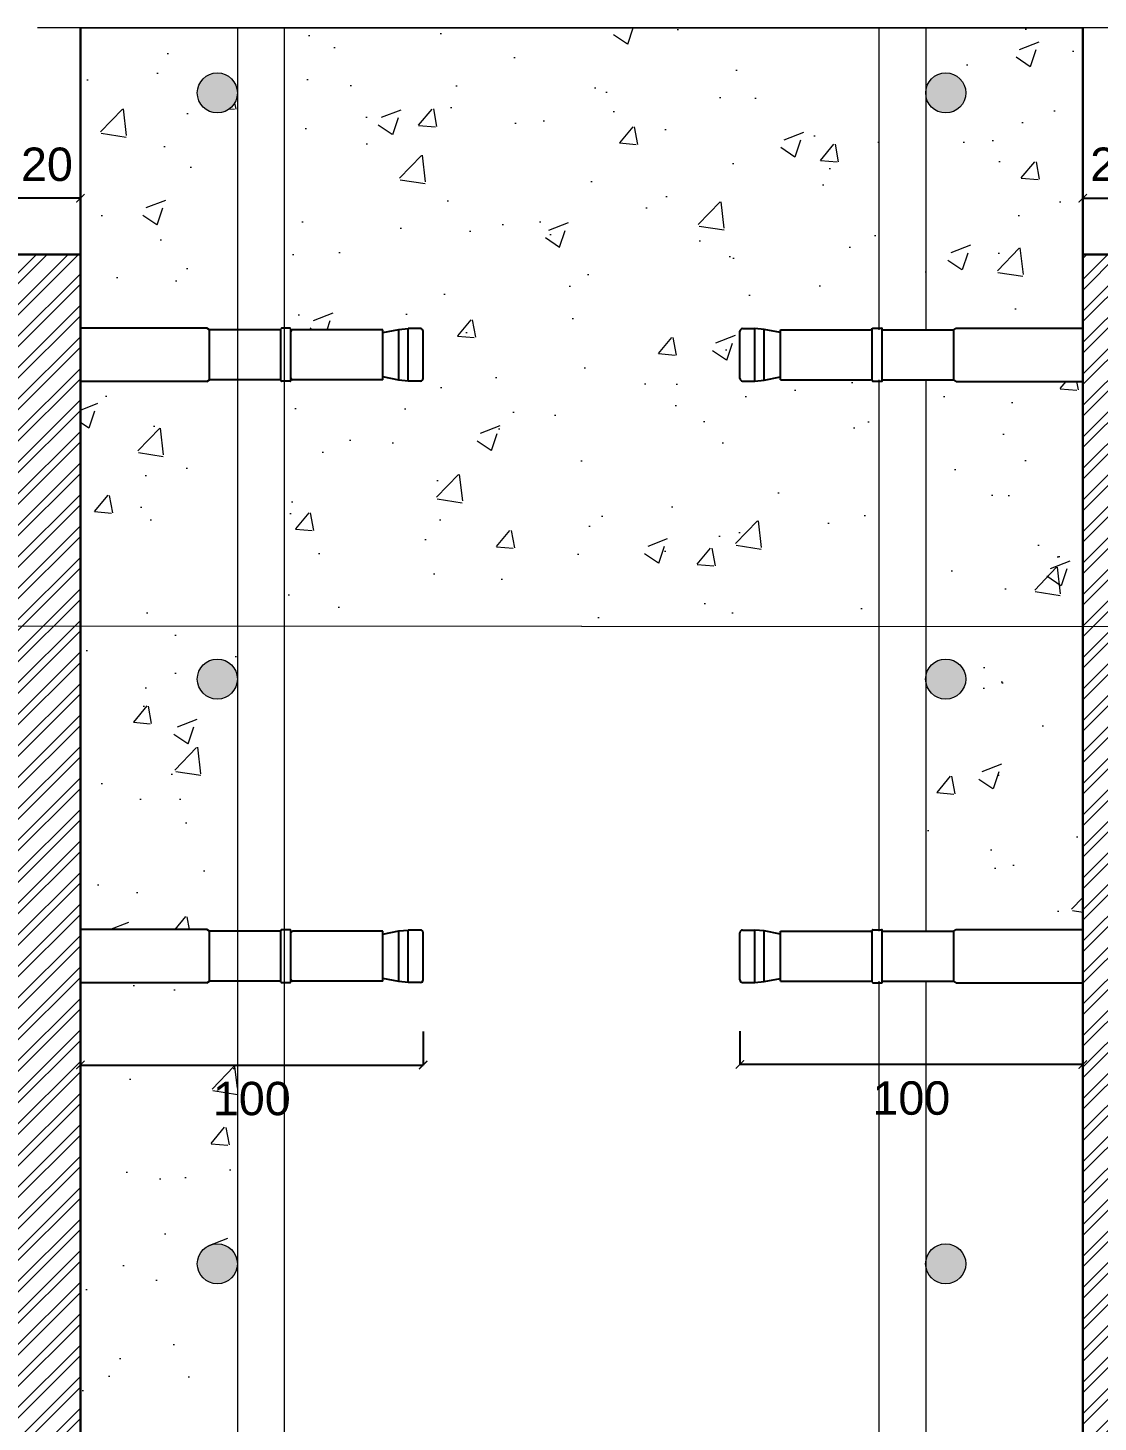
# Model space of a CAD drawing. Header units: millimetres. Extents: x 1415 to 3549, y 2194 to 4677.
# Drawn here: x 1789.0121 to 1789.3324, y 2312.8572 to 2313.2745 of the extents above; entities that cross this region are included whole.
import ezdxf

# ---------------------------------------------------------------- set-up
doc = ezdxf.new("R2010")
doc.units = ezdxf.units.MM
for name, pattern in [('ACAD_ISO02W100', [15, 12, -3]), ('DASHDOT', [1, 0.5, -0.25, 0, -0.25]), ('phl_center', [0.75, 0.4, -0.35]), ('phl_thick', [0])]:
    doc.linetypes.add(name, pattern=pattern)
doc.layers.get('0').update_dxf_attribs({"plot": 0})
for name, color, linetype, lineweight in [('armature longitudinali', 5, 'Continuous', 9), ('Layer4', 7, 'Continuous', 15), ('quote', 252, 'Continuous', 5), ('Setti', 5, 'Continuous', 30), ('sezionato particolari', 7, 'Continuous', 30), ('sezione', 18, 'ACAD_ISO02W100', 20)]:
    doc.layers.add(name, color=color, linetype=linetype, lineweight=lineweight)
doc.layers.add('projection', color=7, linetype='Continuous')
doc.layers.add('retini', color=7, linetype='DASHDOT', lineweight=9, true_color=0x636466)
doc.styles.get("Standard").update_dxf_attribs({"font": 'arial.ttf'})
doc.dimstyles.new('quote acciaio', dxfattribs={"dimtxt": 0.01, "dimasz": 0.0025, "dimexe": 0, "dimexo": 0, "dimgap": 0.005, "dimtad": 2, "dimdec": 0, "dimlfac": 1000, "dimzin": 0, "dimdsep": 46, "dimtxsty": 'Standard', "dimblk": 'ARCHTICK', "dimcen": 0, "dimclre": 252, "dimadec": 0, "dimazin": 0, "dimtfac": 1, "dimtdec": 0, "dimtofl": 0, "dimtmove": 0, "dimatfit": 3, "dimfxl": 0.01, "dimfxlon": 1, "dimtolj": 1, "dimtzin": 0, "dimarcsym": 0})
pattern_1 = [(45, (0, 0), (-0.004714634463561306, 0.004714634463561306), []), (45, (0.003143091, 0), (-0.004714634463561306, 0.004714634463561306), [])]
pattern_2 = [(49.99999999999999, (0, 0), (0.06012094076868132, -0.005259898227838018), [0.0062865, -0.0691515]), (355, (0, 0), (-0.01163032907023988, 0.06304875892888159), [0.0050292, -0.0553213927761]), (100.4514447, (0.005010062310000001, -0.000438323655), (0.04849061153981658, 0.05778885813102438), [0.005342702903999999, -0.05876978071799999]), (46.18420000000002, (0, 0.016764), (0.08945608349440287, -0.01387396821779996), [0.009429749999999997, -0.10372725]), (96.63555760999996, (0.007454667, 0.015607845), (0.07834336423699599, 0.0816506211172481), [0.0080140576362, -0.0881547506928]), (351.1841511700001, (0, 0.016764), (0.07834336424144242, 0.08165062111322577), [0.0075437891331, -0.0829817115336]), (21, (0.008381999999999999, 0.012573), (0.05003274911881372, -0.03374751540173891), [0.0062865, -0.0691515]), (326.0000000000001, (0.008381999999999999, 0.012573), (0.02039466935472354, 0.06078202882036536), [0.0050292, -0.05532119999999999]), (71.45144499999999, (0.012551395758, 0.009760707032999999), (0.07042741836197633, 0.02703451373234873), [0.005342702904, -0.05876967940799999]), (37.50000000000001, (0, 0), (0.0010192390726953, 0.02790316282814053), [0, -0.05465064, 0, -0.05615940000000001, 0, -0.05553075]), (7.499999999999999, (0, 0), (0.0220504886284009, 0.03305958968997944), [0, -0.03201924, 0, -0.05339334, 0, -0.02116455]), (327.5, (-0.01869186, 0), (0.04474489640506756, -0.001890485517582236), [0, -0.020955, 0, -0.0653796, 0, -0.08675369999999999]), (317.5, (-0.02707386, 0), (0.04888262985738596, 0.0083907420409999), [0, -0.0272415, 0, -0.04341876, 0, -0.0616077])]

# ---------------------------------------------------------------- blocks, each defined once
blk = doc.blocks.new('_ArchTick')
at = {"color": 0, "linetype": 'ByBlock', "const_width": 0.15}
blk.add_lwpolyline([(-0.5, -0.5), (0.5, 0.5)], dxfattribs=at)
blk = doc.blocks.new('*D854')
at = {"layer": 'Defpoints', "color": 0, "transparency": 16777216}
for p in [(1789.327792737393, 2312.991843456549), (1789.225192739393, 2312.98877035568), (1789.225192739393, 2312.96422125316)]:
    blk.add_point(p, dxfattribs=at)
at = {"layer": 'quote', "color": 252, "lineweight": -2, "transparency": 16777216}
for p, q in [((1789.225192739393, 2312.97422125316), (1789.225192739393, 2312.96422125316)), ((1789.327792737393, 2312.97422125316), (1789.327792737393, 2312.96422125316))]:
    blk.add_line(p, q, dxfattribs=at)
at = {"layer": 'quote', "color": 0, "linetype": 'Continuous', "lineweight": -2, "transparency": 16777216}
blk.add_line((1789.327792737393, 2312.96422125316), (1789.225192739393, 2312.96422125316), dxfattribs=at)
at = {"layer": 'quote', "color": 0, "lineweight": -2, "transparency": 16777216, "xscale": 0.0025, "yscale": 0.0025, "zscale": 0.0025, "rotation": 180}
blk.add_blockref('_ArchTick', (1789.225192739393, 2312.96422125316), dxfattribs=at)
at = {"layer": 'quote', "color": 0, "lineweight": -2, "transparency": 16777216, "xscale": 0.0025, "yscale": 0.0025, "zscale": 0.0025}
blk.add_blockref('_ArchTick', (1789.327792737393, 2312.96422125316), dxfattribs=at)
at = {"layer": 'quote', "color": 0, "transparency": 16777216, "insert": (1789.276492738393, 2312.954115523283), "char_height": 0.01, "attachment_point": 5}
blk.add_mtext('\\A1;100', dxfattribs=at)
blk = doc.blocks.new('*D910')
at = {"layer": 'Defpoints', "color": 0, "transparency": 16777216}
for p in [(1789.027792737394, 2312.98862035568), (1789.130392735394, 2312.98877035568), (1789.130392735394, 2312.96407125316)]:
    blk.add_point(p, dxfattribs=at)
at = {"layer": 'quote', "color": 252, "lineweight": -2, "transparency": 16777216}
for p, q in [((1789.027792737394, 2312.97407125316), (1789.027792737394, 2312.96407125316)), ((1789.130392735394, 2312.97407125316), (1789.130392735394, 2312.96407125316))]:
    blk.add_line(p, q, dxfattribs=at)
at = {"layer": 'quote', "color": 0, "linetype": 'Continuous', "lineweight": -2, "transparency": 16777216}
blk.add_line((1789.027792737394, 2312.96407125316), (1789.130392735394, 2312.96407125316), dxfattribs=at)
at = {"layer": 'quote', "color": 0, "lineweight": -2, "transparency": 16777216, "xscale": 0.0025, "yscale": 0.0025, "zscale": 0.0025, "rotation": 180}
blk.add_blockref('_ArchTick', (1789.027792737394, 2312.96407125316), dxfattribs=at)
at = {"layer": 'quote', "color": 0, "lineweight": -2, "transparency": 16777216, "xscale": 0.0025, "yscale": 0.0025, "zscale": 0.0025}
blk.add_blockref('_ArchTick', (1789.130392735394, 2312.96407125316), dxfattribs=at)
at = {"layer": 'quote', "color": 0, "transparency": 16777216, "insert": (1789.079092736394, 2312.953965523283), "char_height": 0.01, "attachment_point": 5}
blk.add_mtext('\\A1;100', dxfattribs=at)
blk = doc.blocks.new('*D916')
at = {"layer": 'Defpoints', "color": 0, "transparency": 16777216}
for p in [(1789.347792737393, 2313.223463672784), (1789.327792737393, 2313.206620355681), (1789.347792737393, 2313.206620355681)]:
    blk.add_point(p, dxfattribs=at)
at = {"layer": 'quote', "color": 252, "lineweight": -2, "transparency": 16777216}
for p, q in [((1789.327792737393, 2313.213463672784), (1789.327792737393, 2313.223463672784)), ((1789.347792737393, 2313.213463672784), (1789.347792737393, 2313.223463672784))]:
    blk.add_line(p, q, dxfattribs=at)
at = {"layer": 'quote', "color": 0, "linetype": 'Continuous', "lineweight": -2, "transparency": 16777216}
blk.add_line((1789.327792737393, 2313.223463672784), (1789.347792737393, 2313.223463672784), dxfattribs=at)
at = {"layer": 'quote', "color": 0, "lineweight": -2, "transparency": 16777216, "xscale": 0.0025, "yscale": 0.0025, "zscale": 0.0025, "rotation": 180}
blk.add_blockref('_ArchTick', (1789.327792737393, 2313.223463672784), dxfattribs=at)
at = {"layer": 'quote', "color": 0, "lineweight": -2, "transparency": 16777216, "xscale": 0.0025, "yscale": 0.0025, "zscale": 0.0025}
blk.add_blockref('_ArchTick', (1789.347792737393, 2313.223463672784), dxfattribs=at)
at = {"layer": 'quote', "color": 0, "transparency": 16777216, "insert": (1789.337792737393, 2313.233569402661), "char_height": 0.01, "attachment_point": 5}
blk.add_mtext('\\A1;20', dxfattribs=at)
blk = doc.blocks.new('*D917')
at = {"layer": 'Defpoints', "color": 0, "transparency": 16777216}
for p in [(1789.007792737394, 2313.223463672784), (1789.007792737394, 2313.206620355681), (1789.027792737393, 2313.206620355681)]:
    blk.add_point(p, dxfattribs=at)
at = {"layer": 'quote', "color": 252, "lineweight": -2, "transparency": 16777216}
for p, q in [((1789.007792737394, 2313.213463672784), (1789.007792737394, 2313.223463672784)), ((1789.027792737393, 2313.213463672784), (1789.027792737393, 2313.223463672784))]:
    blk.add_line(p, q, dxfattribs=at)
at = {"layer": 'quote', "color": 0, "linetype": 'Continuous', "lineweight": -2, "transparency": 16777216}
blk.add_line((1789.027792737393, 2313.223463672784), (1789.007792737394, 2313.223463672784), dxfattribs=at)
at = {"layer": 'quote', "color": 0, "lineweight": -2, "transparency": 16777216, "xscale": 0.0025, "yscale": 0.0025, "zscale": 0.0025, "rotation": 180}
blk.add_blockref('_ArchTick', (1789.007792737394, 2313.223463672784), dxfattribs=at)
at = {"layer": 'quote', "color": 0, "lineweight": -2, "transparency": 16777216, "xscale": 0.0025, "yscale": 0.0025, "zscale": 0.0025}
blk.add_blockref('_ArchTick', (1789.027792737393, 2313.223463672784), dxfattribs=at)
at = {"layer": 'quote', "color": 0, "transparency": 16777216, "insert": (1789.017792737393, 2313.233569402661), "char_height": 0.01, "attachment_point": 5}
blk.add_mtext('\\A1;20', dxfattribs=at)

msp = doc.modelspace()

# ---------------------------------------------------------------- hatches: boundary and pattern name
at = {"layer": 'Layer4', "true_color": 0x939598}
h = msp.add_hatch(dxfattribs=at)
h.set_pattern_fill('AR-CONC', color=252, scale=0.00033)
h.set_pattern_definition(pattern_2)
h.paths.add_polyline_path([(1789.225192739393, 2313.183668566836, -0.4148686399465872), (1789.225992737393, 2313.18447035568), (1789.229692739393, 2313.18447035568), (1789.232491773393, 2313.18421725768), (1789.237292737393, 2313.18323933768), (1789.237292737393, 2313.18412035568), (1789.264792737393, 2313.18412035568), (1789.264792737393, 2313.18455755368), (1789.266792737393, 2313.18455755368), (1789.266792737393, 2313.274452244595), (1789.088792737393, 2313.274452244595), (1789.088792737393, 2313.18455755368), (1789.090792737394, 2313.18455755368), (1789.090792737394, 2313.18412035568), (1789.118292737394, 2313.18412035568), (1789.118292737394, 2313.18323933768), (1789.123093701394, 2313.18421725768), (1789.125892735394, 2313.18447035568), (1789.129592737394, 2313.18447035568, -0.4135587880974601), (1789.130392735394, 2313.183672144524), (1789.130392735394, 2313.169572144523, -0.414868639946587), (1789.129592737394, 2313.16877035568), (1789.125892735394, 2313.16877035568), (1789.123093701394, 2313.16902345368), (1789.118292737394, 2313.17000137368), (1789.118292737394, 2313.16912035568), (1789.090792737394, 2313.16912035568), (1789.090792737394, 2313.16868315768), (1789.088792737393, 2313.16868315768), (1789.088792737393, 2313.095318162184), (1789.177792737393, 2313.095374095858), (1789.266792737393, 2313.095318162184), (1789.266792737393, 2313.16868315768), (1789.264792737393, 2313.16868315768), (1789.264792737393, 2313.16912035568), (1789.237292737393, 2313.16912035568), (1789.237292737393, 2313.17000137368), (1789.232491773393, 2313.16902345368), (1789.229692739393, 2313.16877035568), (1789.225992737393, 2313.16877035568, -0.413558788099738), (1789.225192739393, 2313.169568566836)])
h.paths.add_polyline_path([(1789.074792737393, 2313.16912035568), (1789.066392735394, 2313.16912035568), (1789.065642735394, 2313.16862035568), (1789.027792737394, 2313.16862035568), (1789.027792737394, 2313.095279825621), (1789.074792737393, 2313.095309363629)])
h.paths.add_polyline_path([(1789.074778730397, 2313.079572605002, -1), (1789.062778730396, 2313.079572605002, -1), (1789.074778730397, 2313.079572605002), (1789.074779861478, 2313.095309355537), (1789.027792737394, 2313.095279825621), (1789.027792737394, 2313.00462035568), (1789.066392735394, 2313.00462035568), (1789.066392735394, 2313.00412035568), (1789.074792737393, 2313.00412035568)])
h.paths.add_polyline_path([(1789.074792737393, 2313.254982346104, -1), (1789.062792737393, 2313.254982346104, -1), (1789.074792737393, 2313.254982346104), (1789.074792737393, 2313.274452244595), (1789.027792737393, 2313.274452244595), (1789.027792737393, 2313.18462035568), (1789.066392735394, 2313.18462035568), (1789.066392735394, 2313.18412035568), (1789.074792737393, 2313.18412035568)])
h.paths.add_polyline_path([(1789.327792737394, 2313.274452244595), (1789.280792737393, 2313.274452244595), (1789.280792737393, 2313.254982346104, -1), (1789.292792737394, 2313.254982346104, -1), (1789.280792737393, 2313.254982346104), (1789.280792737393, 2313.18412035568), (1789.289192739393, 2313.18412035568), (1789.289942739393, 2313.18462035568), (1789.327792737394, 2313.18462035568)])
h.paths.add_polyline_path([(1789.327792737394, 2313.16862035568), (1789.289192739393, 2313.16862035568), (1789.289192739393, 2313.16912035568), (1789.280792737393, 2313.16912035568), (1789.280792737393, 2313.095309363629), (1789.327792737394, 2313.095279825621)])
h.paths.add_polyline_path([(1789.327792737394, 2313.095279825621), (1789.280792737393, 2313.095309363629), (1789.280792737393, 2313.079162863911, -1.034769129632855), (1789.292778730397, 2313.079572605002, -0.9663991429226432), (1789.280792737393, 2313.079162863911), (1789.280792737393, 2313.00412035568), (1789.289192739393, 2313.00412035568), (1789.289942739393, 2313.00462035568), (1789.327792737394, 2313.00462035568)])
h = msp.add_hatch(dxfattribs=at)
h.set_pattern_fill('AR-CONC', color=252, scale=0.00033)
h.set_pattern_definition(pattern_2)
h.paths.add_polyline_path([(1789.074792737393, 2312.80912035568), (1789.066392735394, 2312.80912035568), (1789.065642735394, 2312.80862035568), (1789.027792737394, 2312.80862035568), (1789.027792737394, 2312.786620355681), (1789.027792737393, 2312.718788466766), (1789.074792737393, 2312.718788466766), (1789.074792737393, 2312.729572605003, -1), (1789.062792737393, 2312.729572605003, -1), (1789.074792737393, 2312.729572605003)])
h.paths.add_polyline_path([(1789.074778730397, 2312.904572605003, -1), (1789.062778730396, 2312.904572605003, -1), (1789.074778730397, 2312.904572605003), (1789.074781932141, 2312.98912035568), (1789.066392735394, 2312.98912035568), (1789.065642735394, 2312.98862035568), (1789.027792737394, 2312.98862035568), (1789.027792737394, 2312.82462035568), (1789.066392735394, 2312.82462035568), (1789.066392735394, 2312.82412035568), (1789.074792737393, 2312.82412035568)])
h.paths.add_polyline_path([(1789.327792737393, 2312.80862035568), (1789.289192739393, 2312.80862035568), (1789.289192739393, 2312.80912035568), (1789.280792737393, 2312.80912035568), (1789.280792737393, 2312.729572605003, -1), (1789.292792737394, 2312.729572605003, -1), (1789.280792737393, 2312.729572605003), (1789.280792737393, 2312.718788466766), (1789.327792737393, 2312.718788466766)])
h.paths.add_polyline_path([(1789.064512245261, 2312.943590352751), (1789.092820567226, 2312.943590352751), (1789.092820567226, 2312.964197446885), (1789.064512245261, 2312.964197446885)], flags=9)
at = {"layer": 'quote', "transparency": 33554687}
h = msp.add_hatch(color=256, dxfattribs=at)
h.dxf.hatch_style = 1
h.paths.add_polyline_path([(1789.074792737393, 2313.254982346104, 1), (1789.062792737393, 2313.254982346104, 1)])
h.paths.add_polyline_path([(1789.280792737393, 2313.254982346104, 1), (1789.292792737394, 2313.254982346104, 1)])
h = msp.add_hatch(color=256, dxfattribs=at)
h.dxf.hatch_style = 1
h.paths.add_polyline_path([(1789.074778730397, 2313.079572605002, 1), (1789.062778730396, 2313.079572605002, 1)])
h.paths.add_polyline_path([(1789.280778730397, 2313.079572605002, 1), (1789.292778730397, 2313.079572605002, 1)])
h = msp.add_hatch(color=256, dxfattribs=at)
h.dxf.hatch_style = 1
h.paths.add_polyline_path([(1789.074778730397, 2312.904572605003, 1), (1789.062778730396, 2312.904572605003, 1)])
h.paths.add_polyline_path([(1789.280778730397, 2312.904572605003, 1), (1789.292778730397, 2312.904572605003, 1)])
at = {"layer": 'retini', "true_color": 0x939598}
h = msp.add_hatch(dxfattribs=at)
h.set_pattern_fill('ANSI32', color=252, scale=0.0007)
h.set_pattern_definition(pattern_1)
h.paths.add_polyline_path([(1789.007792737394, 2313.095365032804), (1789.027792737394, 2313.095366029115), (1789.027792737394, 2312.786620355681), (1789.007792737394, 2312.786620355681)])
h.paths.add_polyline_path([(1789.007792737394, 2313.206620355681), (1789.027792737394, 2313.206620355681), (1789.027792737394, 2313.095366029115), (1789.007792737394, 2313.095365032804)])
h = msp.add_hatch(dxfattribs=at)
h.set_pattern_fill('ANSI32', color=252, scale=0.0007)
h.set_pattern_definition(pattern_1)
h.paths.add_polyline_path([(1789.347792737393, 2313.095365032804), (1789.327792737393, 2313.095366029115), (1789.327792737393, 2312.786620355681), (1789.347792737393, 2312.786620355681)])
h.paths.add_polyline_path([(1789.347792737393, 2313.206620355681), (1789.327792737393, 2313.206620355681), (1789.327792737393, 2313.095366029115), (1789.347792737393, 2313.095365032804)])

# ---------------------------------------------------------------- linework, layer by layer
at = {"layer": 'armature longitudinali'}
for points in [[(1789.074792737393, 2313.274452244595), (1789.074792737393, 2312.718788466766)], [(1789.088792737393, 2313.274452244595), (1789.088792737393, 2312.718788466766)], [(1789.266792737393, 2313.274452244595), (1789.266792737393, 2313.18412035568)], [(1789.280792737393, 2313.274452244595), (1789.280792737393, 2313.18412035568)], [(1789.266792737393, 2313.16912035568), (1789.266792737393, 2313.00412035568)], [(1789.280792737393, 2313.16912035568), (1789.280792737393, 2313.00412035568)], [(1789.266792737393, 2312.98912035568), (1789.266792737393, 2312.82412035568)], [(1789.280792737393, 2312.98912035568), (1789.280792737393, 2312.82412035568)]]:
    msp.add_lwpolyline(points, dxfattribs=at)
at = {"layer": 'projection', "color": 7, "linetype": 'phl_thick'}
for p, q in [((1789.065642735394, 2313.18462035568), (1789.027792737394, 2313.18462035568)), ((1789.066392735394, 2313.18412035568), (1789.065642735394, 2313.18462035568)), ((1789.087792737394, 2313.18412035568), (1789.066392735394, 2313.18412035568)), ((1789.066392735394, 2313.16912035568), (1789.066392735394, 2313.18412035568)), ((1789.087792737394, 2313.16888315768), (1789.087792737394, 2313.18435755368)), ((1789.090592740394, 2313.18455755368), (1789.087992734394, 2313.18455755368)), ((1789.090792737394, 2313.16888315768), (1789.090792737394, 2313.18435755368)), ((1789.118292737394, 2313.18412035568), (1789.091292737394, 2313.18412035568)), ((1789.118292737394, 2313.18323933768), (1789.123093701394, 2313.18421725768)), ((1789.118292737394, 2313.17763275868), (1789.118292737394, 2313.18412035568)), ((1789.123093701394, 2313.18421725768), (1789.125892735394, 2313.18447035568)), ((1789.123093701394, 2313.16902345368), (1789.123093701394, 2313.18421725768)), ((1789.123093701394, 2313.16902345368), (1789.123093701394, 2313.18421725768)), ((1789.125892735394, 2313.16877035568), (1789.125892735394, 2313.18447035568)), ((1789.129592740394, 2313.18447035568), (1789.125892735394, 2313.18447035568)), ((1789.125892735394, 2313.16877035568), (1789.125892735394, 2313.18447035568)), ((1789.130392735394, 2313.16957035568), (1789.130392735394, 2313.18367035568)), ((1789.225192739393, 2313.16957035568), (1789.225192739393, 2313.18367035568)), ((1789.225992734393, 2313.18447035568), (1789.229692739393, 2313.18447035568)), ((1789.229692739393, 2313.16877035568), (1789.229692739393, 2313.18447035568)), ((1789.232491773393, 2313.18421725768), (1789.229692739393, 2313.18447035568)), ((1789.229692739393, 2313.16877035568), (1789.229692739393, 2313.18447035568)), ((1789.232491773393, 2313.16902345368), (1789.232491773393, 2313.18421725768)), ((1789.237292737393, 2313.18323933768), (1789.232491773393, 2313.18421725768)), ((1789.232491773393, 2313.16902345368), (1789.232491773393, 2313.18421725768)), ((1789.237292737393, 2313.18412035568), (1789.264292737393, 2313.18412035568)), ((1789.237292737393, 2313.17763275868), (1789.237292737393, 2313.18412035568)), ((1789.264792737393, 2313.16888315768), (1789.264792737393, 2313.18435755368)), ((1789.264992734393, 2313.18455755368), (1789.267592740393, 2313.18455755368)), ((1789.267792737393, 2313.16888315768), (1789.267792737393, 2313.18435755368)), ((1789.267792737393, 2313.18412035568), (1789.289192739393, 2313.18412035568)), ((1789.289192739393, 2313.18412035568), (1789.289942739393, 2313.18462035568)), ((1789.289192739393, 2313.16912035568), (1789.289192739393, 2313.18412035568)), ((1789.289942739393, 2313.18462035568), (1789.327792737393, 2313.18462035568)), ((1789.118292737394, 2313.16912035568), (1789.118292737394, 2313.17763275868)), ((1789.237292737393, 2313.16912035568), (1789.237292737393, 2313.17763275868)), ((1789.065642735394, 2313.16862035568), (1789.027792737394, 2313.16862035568)), ((1789.065642735394, 2313.16862035568), (1789.066392735394, 2313.16912035568)), ((1789.087792737394, 2313.16912035568), (1789.066392735394, 2313.16912035568)), ((1789.090592740394, 2313.16868315768), (1789.087992734394, 2313.16868315768)), ((1789.118292737394, 2313.16912035568), (1789.091292737394, 2313.16912035568)), ((1789.123093701394, 2313.16902345368), (1789.118292737394, 2313.17000137368)), ((1789.125892735394, 2313.16877035568), (1789.123093701394, 2313.16902345368)), ((1789.129592740394, 2313.16877035568), (1789.125892735394, 2313.16877035568)), ((1789.225992734393, 2313.16877035568), (1789.229692739393, 2313.16877035568)), ((1789.229692739393, 2313.16877035568), (1789.232491773393, 2313.16902345368)), ((1789.232491773393, 2313.16902345368), (1789.237292737393, 2313.17000137368)), ((1789.237292737393, 2313.16912035568), (1789.264292737393, 2313.16912035568)), ((1789.264992734393, 2313.16868315768), (1789.267592740393, 2313.16868315768)), ((1789.267792737393, 2313.16912035568), (1789.289192739393, 2313.16912035568)), ((1789.289942739393, 2313.16862035568), (1789.289192739393, 2313.16912035568)), ((1789.289942739393, 2313.16862035568), (1789.327792737393, 2313.16862035568)), ((1789.065642735394, 2313.00462035568), (1789.027792737394, 2313.00462035568)), ((1789.066392735394, 2313.00412035568), (1789.065642735394, 2313.00462035568)), ((1789.066392735394, 2312.98912035568), (1789.066392735394, 2313.00412035568)), ((1789.087792737394, 2313.00412035568), (1789.066392735394, 2313.00412035568)), ((1789.066392735394, 2312.98912035568), (1789.066392735394, 2313.00412035568)), ((1789.087792737394, 2312.98888315768), (1789.087792737394, 2313.00435755368)), ((1789.090592740394, 2313.00455755368), (1789.087992734394, 2313.00455755368)), ((1789.090792737394, 2312.98888315768), (1789.090792737394, 2313.00435755368)), ((1789.118292737394, 2313.00412035568), (1789.091292737394, 2313.00412035568)), ((1789.118292737394, 2313.00323933768), (1789.123093701394, 2313.00421725768)), ((1789.118292737394, 2312.99763275868), (1789.118292737394, 2313.00412035568)), ((1789.123093701394, 2313.00421725768), (1789.125892735394, 2313.00447035568)), ((1789.123093701394, 2312.98902345368), (1789.123093701394, 2313.00421725768)), ((1789.123093701394, 2312.98902345368), (1789.123093701394, 2313.00421725768)), ((1789.125892735394, 2312.98877035568), (1789.125892735394, 2313.00447035568)), ((1789.129592740394, 2313.00447035568), (1789.125892735394, 2313.00447035568)), ((1789.125892735394, 2312.98877035568), (1789.125892735394, 2313.00447035568)), ((1789.130392735394, 2312.98957035568), (1789.130392735394, 2313.00367035568)), ((1789.225192739393, 2312.98957035568), (1789.225192739393, 2313.00367035568)), ((1789.225992734393, 2313.00447035568), (1789.229692739393, 2313.00447035568)), ((1789.229692739393, 2312.98877035568), (1789.229692739393, 2313.00447035568)), ((1789.232491773393, 2313.00421725768), (1789.229692739393, 2313.00447035568)), ((1789.229692739393, 2312.98877035568), (1789.229692739393, 2313.00447035568)), ((1789.232491773393, 2312.98902345368), (1789.232491773393, 2313.00421725768)), ((1789.237292737393, 2313.00323933768), (1789.232491773393, 2313.00421725768)), ((1789.232491773393, 2312.98902345368), (1789.232491773393, 2313.00421725768)), ((1789.237292737393, 2313.00412035568), (1789.264292737393, 2313.00412035568)), ((1789.237292737393, 2312.99763275868), (1789.237292737393, 2313.00412035568)), ((1789.264792737393, 2312.98888315768), (1789.264792737393, 2313.00435755368)), ((1789.264992734393, 2313.00455755368), (1789.267592740393, 2313.00455755368)), ((1789.267792737393, 2312.98888315768), (1789.267792737393, 2313.00435755368)), ((1789.267792737393, 2313.00412035568), (1789.289192739393, 2313.00412035568)), ((1789.289192739393, 2313.00412035568), (1789.289942739393, 2313.00462035568)), ((1789.289192739393, 2312.98912035568), (1789.289192739393, 2313.00412035568)), ((1789.289192739393, 2312.98912035568), (1789.289192739393, 2313.00412035568)), ((1789.289942739393, 2313.00462035568), (1789.327792737393, 2313.00462035568)), ((1789.118292737394, 2312.98912035568), (1789.118292737394, 2312.99763275868)), ((1789.237292737393, 2312.98912035568), (1789.237292737393, 2312.99763275868)), ((1789.065642735394, 2312.98862035568), (1789.066392735394, 2312.98912035568)), ((1789.087792737394, 2312.98912035568), (1789.066392735394, 2312.98912035568)), ((1789.118292737394, 2312.98912035568), (1789.091292737394, 2312.98912035568)), ((1789.123093701394, 2312.98902345368), (1789.118292737394, 2312.99000137368)), ((1789.125892735394, 2312.98877035568), (1789.123093701394, 2312.98902345368)), ((1789.229692739393, 2312.98877035568), (1789.232491773393, 2312.98902345368)), ((1789.232491773393, 2312.98902345368), (1789.237292737393, 2312.99000137368)), ((1789.237292737393, 2312.98912035568), (1789.264292737393, 2312.98912035568)), ((1789.267792737393, 2312.98912035568), (1789.289192739393, 2312.98912035568)), ((1789.289942739393, 2312.98862035568), (1789.289192739393, 2312.98912035568)), ((1789.065642735394, 2312.98862035568), (1789.027792737394, 2312.98862035568)), ((1789.090592740394, 2312.98868315768), (1789.087992734394, 2312.98868315768)), ((1789.129592740394, 2312.98877035568), (1789.125892735394, 2312.98877035568)), ((1789.225992734393, 2312.98877035568), (1789.229692739393, 2312.98877035568)), ((1789.264992734393, 2312.98868315768), (1789.267592740393, 2312.98868315768)), ((1789.289942739393, 2312.98862035568), (1789.327792737393, 2312.98862035568))]:
    msp.add_line(p, q, dxfattribs=at)
at = {"layer": 'projection', "color": 3, "linetype": 'phl_center', "true_color": 0x00ff00}
for p, q in [((1789.066392735394, 2313.16912035568), (1789.066392735394, 2313.18412035568)), ((1789.289192739393, 2313.16912035568), (1789.289192739393, 2313.18412035568))]:
    msp.add_line(p, q, dxfattribs=at)
at = {"layer": 'projection', "color": 7, "linetype": 'phl_thick'}
for centre, radius, start, end in [((1789.087992737394, 2313.18435755368), 0.0002, 90.0008705922159, 180), ((1789.090592737394, 2313.18435755368), 0.0002, 359.9999321525095, 89.99912940778411), ((1789.091292737394, 2313.18362035568), 0.0005, 90.00000023449596, 180), ((1789.129592737394, 2313.18367035568), 0.0008, 6.361109362927034e-15, 89.99977532683863), ((1789.225992737393, 2313.18367035568), 0.0008, 90.00022467316138, 180), ((1789.264292737393, 2313.18362035568), 0.0005, 0, 89.99999976550407), ((1789.264992737393, 2313.18435755368), 0.0002, 90.0008705922159, 180.0000678474904), ((1789.267592737393, 2313.18435755368), 0.0002, 0, 89.99912940778411), ((1789.087992737394, 2313.16888315768), 0.0002, 180, 269.9991294077841), ((1789.090592737394, 2313.16888315768), 0.0002, 270.0008705922158, 6.78474906936069e-05), ((1789.091292737394, 2313.16962035568), 0.0005, 180, 269.9999997655041), ((1789.129592737394, 2313.16957035568), 0.0008, 270.0002246731614, 6.361109362927034e-15), ((1789.225992737393, 2313.16957035568), 0.0008, 180, 269.9997753268386), ((1789.264292737393, 2313.16962035568), 0.0005, 270.0000002344959, 0), ((1789.264992737393, 2313.16888315768), 0.0002, 179.9999321525093, 269.9991294077841), ((1789.267592737393, 2313.16888315768), 0.0002, 270.0008705922158, 0), ((1789.087992737394, 2313.00435755368), 0.0002, 90.0008705922159, 180), ((1789.090592737394, 2313.00435755368), 0.0002, 359.9999321525095, 89.99912940778411), ((1789.091292737394, 2313.00362035568), 0.0005, 90.00000023449596, 180), ((1789.129592737394, 2313.00367035568), 0.0008, 6.361109362927034e-15, 89.99977532683863), ((1789.225992737393, 2313.00367035568), 0.0008, 90.00022467316138, 180), ((1789.264292737393, 2313.00362035568), 0.0005, 0, 89.99999976550407), ((1789.264992737393, 2313.00435755368), 0.0002, 90.0008705922159, 180.0000678474904), ((1789.267592737393, 2313.00435755368), 0.0002, 0, 89.99912940778411), ((1789.091292737394, 2312.98962035568), 0.0005, 180, 269.9999997655041), ((1789.129592737394, 2312.98957035568), 0.0008, 270.0002246731614, 6.361109362927034e-15), ((1789.225992737393, 2312.98957035568), 0.0008, 180, 269.9997753268386), ((1789.264292737393, 2312.98962035568), 0.0005, 270.0000002344959, 0), ((1789.087992737394, 2312.98888315768), 0.0002, 180, 269.9991294077841), ((1789.090592737394, 2312.98888315768), 0.0002, 270.0008705922158, 6.78474906936069e-05), ((1789.264992737393, 2312.98888315768), 0.0002, 179.9999321525093, 269.9991294077841), ((1789.267592737393, 2312.98888315768), 0.0002, 270.0008705922158, 0)]:
    msp.add_arc(centre, radius, start, end, dxfattribs=at)
at = {"layer": 'quote'}
for centre in [(1789.068792737393, 2313.254982346104), (1789.286792737394, 2313.254982346104), (1789.068778730397, 2313.079572605002), (1789.286778730397, 2313.079572605002), (1789.068778730397, 2312.904572605003), (1789.286778730397, 2312.904572605003)]:
    msp.add_circle(centre, 0.006000000000312866, dxfattribs=at)
at = {"layer": 'Setti'}
for p, q in [((1789.027792737393, 2312.718788466766), (1789.027792737393, 2313.274452244595)), ((1789.327792737393, 2312.718788466766), (1789.327792737394, 2313.274452244595))]:
    msp.add_line(p, q, dxfattribs=at)
at = {"layer": 'sezionato particolari'}
for points in [[(1789.007792737394, 2313.206620355681), (1789.007792737394, 2312.786620355681), (1789.027792737394, 2312.786620355681), (1789.027792737394, 2313.206620355681), (1789.007792737394, 2313.206620355681)], [(1789.347792737393, 2313.206620355681), (1789.347792737393, 2312.786620355681), (1789.327792737393, 2312.786620355681), (1789.327792737393, 2313.206620355681), (1789.347792737393, 2313.206620355681)]]:
    msp.add_lwpolyline(points, dxfattribs=at)
at = {"layer": 'sezione', "ltscale": 0.2}
for p, q in [((1789.344307635381, 2313.274452244595), (1789.014996285714, 2313.274452244595)), ((1789.177792737393, 2313.095374095858), (1788.742663338117, 2313.095100630848)), ((1789.177792737393, 2313.095374095858), (1789.61292213667, 2313.095100630848))]:
    msp.add_line(p, q, dxfattribs=at)
msp.add_lwpolyline([(1789.027792737393, 2313.274452244595), (1789.327792737393, 2313.274452244595)], dxfattribs=at)

# ---------------------------------------------------------------- dimensions: what is measured, and where the dimension line sits
at = {"layer": 'quote'}
for base, p1, p2, picture, middle in [((1789.007792737394, 2313.223463672784), (1789.027792737393, 2313.206620355681), (1789.007792737394, 2313.206620355681), '*D917', (1789.017792737393, 2313.223463672784)), ((1789.347792737393, 2313.223463672784), (1789.327792737393, 2313.206620355681), (1789.347792737393, 2313.206620355681), '*D916', (1789.337792737393, 2313.223463672784))]:
    dim = msp.add_linear_dim(base=base, p1=p1, p2=p2, dimstyle='quote acciaio', dxfattribs=at)
    dim.commit()
    dim.dimension.update_dxf_attribs({"geometry": picture, "text_midpoint": middle, "dimtype": 160})
for base, p1, p2, angle, picture, middle in [((1789.225192739393, 2312.96422125316), (1789.327792737393, 2312.991843456549), (1789.225192739393, 2312.98877035568), 180, '*D854', (1789.276492738393, 2312.954115523283)), ((1789.130392735394, 2312.96407125316), (1789.027792737394, 2312.98862035568), (1789.130392735394, 2312.98877035568), 6.361109362927034e-15, '*D910', (1789.079092736394, 2312.953965523283))]:
    dim = msp.add_linear_dim(base=base, p1=p1, p2=p2, angle=angle, text='100', dimstyle='quote acciaio', dxfattribs=at)
    dim.commit()
    dim.dimension.update_dxf_attribs({"geometry": picture, "text_midpoint": middle})

doc.saveas('drawing.dxf')
